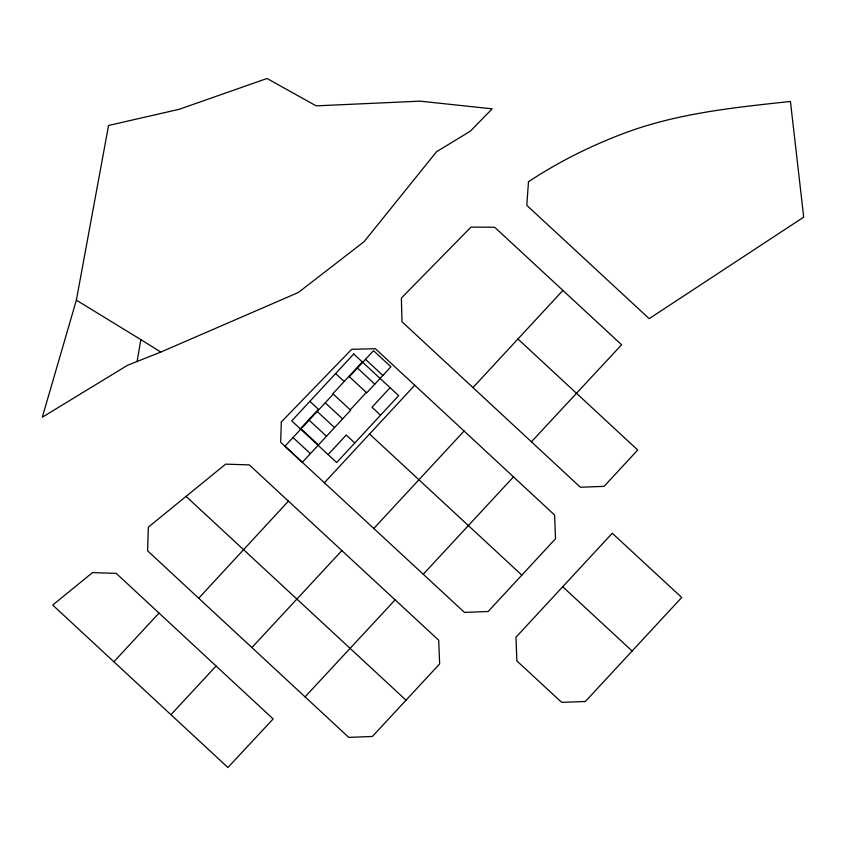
<?xml version="1.0" encoding="UTF-8"?>
<svg xmlns="http://www.w3.org/2000/svg" width="846" height="846" viewBox="0 0 846 846"><rect width="100%" height="100%" fill="white"/><g stroke="black" fill="none" stroke-linecap="round" stroke-linejoin="round"><path stroke-width="1.27" d="M137.126 361.496L140.817 339.606L76.362 300.171L108.563 125.483L179.341 109.25L267.029 78.488L316.15 105.856L420.081 101.15L492.203 108.848L470.323 131.193L436.504 151.772L364.118 241.649L298.31 292.515L160.814 352.063L127.545 365.282L42.3 417.226L76.362 300.171M198.715 598.238L147.606 550.82L148.357 527.132L225.628 464.137L249.306 464.898L438.704 640.221L439.645 663.909L372.377 736.475L348.742 737.374L198.715 598.238L288.444 501.128M300.309 428.827L318.424 409.284L309.858 401.332M362.31 361.94L332.859 393.718L350.656 410.204L302.35 462.318L284.975 446.223L333.282 394.109M349.377 376.734L373.53 350.678L390.905 366.773L366.752 392.83L348.954 376.343M113.872 661.773L159.016 613.075L116.198 573.366L92.51 572.615L52.716 605.07L227.902 767.512L273.142 718.952L159.016 613.075M350.233 409.813L366.329 392.438M328.111 454.588L346.226 435.045L354.791 442.987M390.101 387.701L371.986 407.243L380.552 415.196M324.399 482.749L414.73 385.268M472.956 387.574L562.907 290.421M170.955 714.68L216.058 666.035M251.918 647.55L341.869 550.587M373.805 528.464L464.094 431.026M531.404 441.824L621.599 344.756L494.699 227.278L471.011 227.088L401.374 298.046L401.987 321.734L580.388 487.254L604.076 486.355L637.715 450.009L517.953 339.024M305.068 696.871L395.124 599.856M423.254 574.265L513.501 476.88M562.717 586.733L515.965 637.239L516.864 660.927L561.681 702.37L585.369 701.471L681.717 597.488L612.271 533.255L562.717 586.733L632.121 651.018M140.817 339.606L160.814 352.063M369.543 434.009L521.834 575.132M406.017 700.192L186.067 496.391M365.483 359.36L382.857 375.465M357.435 368.042L374.799 384.147M335.619 373.541L344.195 381.483M325.234 402.791L342.598 418.886M317.176 411.473L334.551 427.579M309.128 420.166L326.503 436.261M301.081 428.848L318.445 444.943M293.023 437.53L310.397 453.636M281.316 421.974L280.671 442.289L464.475 612.409L488.153 611.499L555.515 538.754L554.616 515.066L375.381 348.7L351.682 349.313L281.316 421.974M528.475 181.753L526.815 205.345L649.178 318.656L803.7 217.136L790.439 101.457C734.296 107.527 677.286 113.205 624.062 133.287C590.54 145.882 558.349 161.988 528.475 181.753M353.734 353.998L291.743 420.885L336.676 462.529L398.667 395.642L353.734 353.998"/></g></svg>
